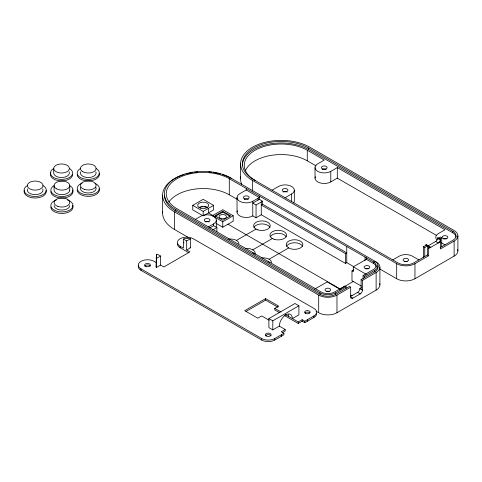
<?xml version="1.0" encoding="UTF-8"?>
<svg xmlns="http://www.w3.org/2000/svg" width="482" height="482" viewBox="0 0 482 482"><rect width="100%" height="100%" fill="white"/><g stroke="black" fill="none" stroke-linecap="round" stroke-linejoin="round"><path stroke-width="0.72" d="M156.427 257.412L156.74 256.038L156.427 254.659L157.301 254.153L160.56 256.038L160.56 265.076L156.644 267.341L156.041 266.992L156.427 254.659M156.041 266.992L156.427 266.456M202.573 215.55L192.746 209.875L192.746 205.356L203.187 199.325L213.628 205.356L213.628 209.875L203.772 215.568M192.746 205.356L203.187 211.381L213.628 205.356M195.24 219.437L200.578 216.358A9.23 5.326 0 0 1 213.628 216.358A9.23 5.326 0 0 1 213.628 223.889L213.628 225.697L209.568 228.04M246.26 189.98L239.735 193.746A9.23 5.326 0 0 0 239.735 201.283A9.23 5.326 0 0 0 252.785 201.283L259.31 197.518L246.26 189.98L246.26 188.474M222.768 211.23L214.936 215.749L222.768 220.274L230.601 215.749L222.768 211.23L222.768 212.134L214.936 216.659M284.29 315.415L298.256 323.476L302.172 321.217L304.787 322.723L313.921 317.451L313.921 315.945A9.23 5.326 0 0 0 313.921 308.408L193.192 238.704A9.23 5.326 0 0 0 180.141 238.704A9.23 5.326 0 0 0 180.141 246.242L183.401 248.122L183.401 239.084L184.317 238.554L189.98 238.355L190.583 238.704L190.583 247.748L186.667 250.007L186.667 240.964L190.583 238.704M208.411 226.902L213.628 223.889M272.041 190.203L278.572 186.438A9.23 5.326 0 0 1 291.622 186.438A9.23 5.326 0 0 1 291.622 193.969L291.622 201.705M156.041 257.948L156.644 258.298L160.56 256.038M262.576 201.211L259.31 199.325L252.785 203.091L256.05 204.977L262.576 201.211L262.576 204.223L346.757 252.827L345.455 253.58L261.268 204.977L262.576 204.223M233.21 215.749L222.768 209.724L212.327 215.749L222.768 221.78L233.21 215.749L233.21 221.178L222.768 227.209L216.008 223.305M212.833 229.926L216.894 227.582L216.894 231.854M285.097 197.74L291.622 193.969M255.074 180.407A36.915 21.31 0 0 1 255.074 150.264A36.915 21.31 0 0 1 307.281 150.264L324.253 160.06L317.722 163.826A9.23 5.326 0 0 0 317.722 171.363A9.23 5.326 0 0 0 330.779 171.363L337.304 167.597L444.982 229.763L438.451 233.529A9.23 5.326 0 0 0 436.987 239.964M237.343 210.755A9.23 5.326 0 0 0 241.645 216.749A9.23 5.326 0 0 0 252.785 215.906L256.05 217.786L261.268 214.773L345.455 263.377L346.757 262.624L353.692 266.624M315.336 176.767A9.23 5.326 0 0 0 319.638 182.762A9.23 5.326 0 0 0 330.779 181.913L337.304 178.147L436.547 235.445M236.469 240.391L256.05 229.089M252.785 249.815L272.366 238.512M269.101 259.232L288.676 247.929A8.308 4.796 0 0 0 302.576 245.778A8.308 4.796 0 0 0 292.399 239.903A8.308 4.796 0 0 0 288.676 247.929M279.211 312.481L274.764 309.914L274.764 308.408L278.68 306.148L265.63 298.611L244.748 310.667L257.798 318.204L261.714 315.945L269.191 320.259M246.013 311.444L265.63 300.117L278.06 307.293M314.752 289.092L327.182 281.91L340.262 289.465M361.38 286.133L351.981 280.705L351.981 270.908L353.282 271.667L353.282 266.841L366.338 259.304L373.514 263.449A9.23 5.326 0 0 1 376.219 267.221M268.89 318.578L294.996 303.509L298.912 305.769L298.912 314.812L292.387 318.578A9.23 5.326 -60 0 0 285.862 314.812A9.23 5.326 -60 0 0 279.331 326.115L272.806 329.881L268.89 327.621L268.89 318.578L272.806 320.837L298.912 305.769M351.981 270.908L353.842 269.836M363.073 278.5L363.073 275.505L373.514 269.48A9.23 5.326 0 0 0 373.514 261.943L229.293 178.677A36.915 21.31 0 0 0 177.087 178.677A36.915 21.31 0 0 0 177.087 208.82L321.307 292.086A9.23 5.326 0 0 0 334.357 292.086L344.799 286.055L346.106 286.808L346.106 288.32M353.282 281.458L340.232 288.995L227.986 224.19M316.102 311.233L318.698 312.734A12.918 7.459 0 0 0 336.972 312.734L376.123 290.128L376.123 272.493A12.918 7.459 0 0 0 376.123 261.943L230.601 177.924A38.759 22.377 0 0 0 175.779 177.924A38.759 22.377 0 0 0 175.779 209.574L320 292.839A11.074 6.393 0 0 0 335.665 292.839L346.106 286.808M363.073 275.505L364.38 276.258L374.821 270.233A11.074 6.393 0 0 0 374.821 261.19L374.821 262.196M392.77 259.906L399.301 256.135A9.23 5.326 0 0 1 412.351 256.135L418.876 259.906M164.428 195.258A38.759 22.377 0 0 0 175.779 211.08L320 294.345A11.074 6.393 0 0 0 335.665 294.345L349.372 286.435L350.673 287.188L350.673 296.906A3.043 1.759 -60 0 0 352.83 298.153L360.265 293.857A3.043 1.759 -60 0 0 362.422 290.128L362.422 280.404L376.123 272.493M361.114 289.375L361.114 279.65L374.821 271.74A11.074 6.393 0 0 0 377.683 265.564M184.124 174.556A40.609 23.443 0 0 0 174.478 211.833L318.698 295.098A12.918 7.459 0 0 0 336.972 295.098L350.673 287.188M423.443 246.79L426.052 245.284L427.359 246.037L424.75 247.549L423.443 246.79L423.443 257.268M438.325 238.204L440.409 236.999L441.717 237.753L441.717 246.718M252.466 191.173L252.466 180.407A40.609 23.443 0 0 1 252.466 147.251A40.609 23.443 0 0 1 309.896 147.251L454.116 230.517A12.918 7.459 0 0 1 454.116 241.066L440.409 248.977L440.409 239.259L437.801 237.753L437.801 238.506L439.108 239.259L441.717 237.753M437.801 237.753A3.043 1.759 -60 0 1 435.65 241.482L428.209 245.778A3.043 1.759 -60 0 1 427.648 246.013M282.41 332.628L285.205 331.014L285.205 329.507L281.289 331.767L283.904 333.273L283.904 334.779L274.764 340.057A9.23 5.326 0 0 1 261.714 340.057L140.985 270.354A9.23 5.326 0 0 1 138.599 265.208M285.356 314.523L298.256 321.97L302.172 319.711L304.787 321.217L313.921 315.945M428.667 248.525L440.409 241.747M350.836 296.285L357.656 292.351A3.043 1.759 -60 0 0 359.813 288.622L361.44 287.676M156.21 262.57L154.035 261.31A9.23 5.326 0 0 0 140.985 261.31A9.23 5.326 0 0 0 140.985 268.848L261.714 338.551A9.23 5.326 0 0 0 274.764 338.551L283.904 333.273M426.052 245.284L426.052 244.531L430.818 247.284A3.043 1.759 -60 0 1 428.667 246.037L428.667 255.761L427.359 255.008L413.652 262.919A11.074 6.393 0 0 1 397.993 262.919L253.773 179.653A38.759 22.377 0 0 1 253.773 148.004A38.759 22.377 0 0 1 308.588 148.004L452.809 231.27A11.074 6.393 0 0 1 452.809 240.313L440.15 247.621M252.466 180.407L396.686 263.672A12.918 7.459 0 0 0 414.96 263.672L428.667 255.761M379.798 268.992L396.686 278.741A12.918 7.459 0 0 0 414.96 278.741L454.116 256.135A12.918 7.459 0 0 0 457.701 249.568M199.271 207.615L201.753 206.784L206.055 206.712L203.904 206.549M199.036 207.23L200.422 207.103M201.042 206.657L202.47 206.549M204.621 206.784L207.344 207.23M205.959 207.103L207.103 207.615M242.416 165.338A38.759 22.377 0 0 1 266.347 144.66A38.759 22.377 0 0 1 308.588 149.51L452.809 232.776A11.074 6.393 0 0 1 456.056 237.301M245.525 170.369A36.915 21.31 0 0 1 307.281 160.813L316.084 165.892M441.422 242.777L444.982 244.832M435.65 241.482L438.259 242.988A3.043 1.759 -60 0 0 440.409 239.259M168.881 202.006A36.915 21.31 0 0 1 229.293 194.806L237.463 199.518M353.282 266.841L366.368 274.397M361.114 279.65L362.422 280.404M359.813 288.622L362.422 290.128M222.768 212.134L229.998 216.31M357.656 292.351L360.265 293.857M213.285 215.701L208.411 212.887L208.411 208.369M350.824 295.111L352.071 295.828M350.739 296.948L352.83 298.153M213.628 225.697L216.894 227.582M162.651 211.526A40.609 23.443 0 0 0 174.478 229.468L188.119 237.343M183.401 239.084L186.667 240.964M189.98 247.399L190.583 247.748M186.667 250.007L189.926 251.893L163.826 266.962L160.56 265.076M177.436 243.982A9.23 5.326 0 0 0 180.141 247.748L188.703 252.695M274.764 308.408L280.994 312.005M279.331 326.115L285.205 329.507M457.9 235.788L457.9 250.863M454.116 241.066L454.116 256.135M452.809 231.27L452.809 232.776M439.108 238.506L439.108 239.259M427.359 245.284L427.359 255.008M424.75 247.549L424.75 256.514M414.96 263.672L414.96 278.741M396.686 263.672L396.686 278.741M379.906 267.221L379.906 284.85M374.821 270.233L374.821 271.74M373.514 261.943L373.514 263.449M366.338 257.798L366.338 259.304M365.031 257.045L365.031 260.563M364.38 276.258L364.38 277.771M346.757 246.495L346.757 262.624M345.455 253.58L345.455 263.377M337.304 167.597L337.304 178.147M336.972 295.098L336.972 312.734M335.665 292.839L335.665 294.345M330.779 171.363L330.779 181.913M320 292.839L320 294.345M318.698 295.098L318.698 312.734M315.023 167.597L315.023 178.147M308.588 148.004L308.588 149.51M307.396 319.711L307.396 321.217M307.281 150.264L307.281 160.813M304.787 321.217L304.787 322.723M302.172 319.711L302.172 321.217M298.256 321.97L298.256 323.476M294.327 190.203L294.327 200.753A9.23 5.326 0 0 1 293.46 203.006M281.289 334.779L281.289 336.285M274.764 338.551L274.764 340.057M272.806 320.837L272.806 329.881M265.63 298.611L265.63 300.117M261.714 338.551L261.714 340.057M261.268 201.964L261.268 214.773M259.31 196.011L259.31 199.325M258.009 198.271L258.009 200.078M256.05 204.977L256.05 217.786M252.785 201.283L252.785 215.906M240.572 163.826L240.572 178.9M237.03 197.518L237.03 212.134M229.293 178.677L229.293 194.806M222.768 221.78L222.768 227.209M216.334 220.123L216.334 227.432M203.187 211.381L203.187 215.906M180.141 246.242L180.141 247.748M175.779 209.574L175.779 211.08M174.478 211.833L174.478 229.468M162.585 195.258L162.585 212.887M156.644 258.298L156.644 267.341M140.985 268.848L140.985 270.354M241.669 184.305A40.609 23.443 0 0 1 240.729 176.858M443.548 238.879A2.862 1.651 0 0 1 446.41 238.879M322.229 169.441A2.862 1.651 0 0 1 326.272 169.441M283.073 192.047A2.862 1.651 0 0 1 287.121 192.047M404.44 261.533A2.772 1.597 0 0 1 407.206 261.533M426.341 245.609A3.043 1.759 -60 0 1 426.052 244.531M316.626 313.68A9.23 5.326 0 0 1 313.921 317.451M144.745 266.16A2.862 1.651 0 0 1 147.51 264.931A2.862 1.651 0 0 1 150.276 266.16M305.004 312.884A2.765 1.597 0 0 1 309.787 312.884M265.474 335.858A2.862 1.651 0 0 1 268.239 334.635A2.862 1.651 0 0 1 271.005 335.858M183.901 242.898A2.862 1.651 0 0 1 183.901 242.042M288.248 314.499A9.23 5.326 -60 0 1 288.471 316.319M186.028 174.008A40.609 23.443 0 0 1 188.637 173.369M189.299 173.225A40.609 23.443 0 0 1 192.68 172.61M194.746 172.321A40.609 23.443 0 0 1 197.536 172.038M208.839 172.038A40.609 23.443 0 0 1 211.634 172.321M213.701 172.61A40.609 23.443 0 0 1 217.081 173.225M217.744 173.369A40.609 23.443 0 0 1 220.352 174.008M222.256 174.556A40.609 23.443 0 0 1 231.902 178.677M228.45 239.15A8.308 4.796 0 0 1 238.903 243.784M245.471 248.483A8.308 4.796 0 0 1 254.936 254.442M261.78 257.9A8.308 4.796 0 0 1 271.535 262.624M379.714 283.555A12.918 7.459 0 0 1 376.123 290.128M253.9 227.474A8.308 4.796 0 0 1 261.925 223.919A8.308 4.796 0 0 1 269.944 227.474M270.215 236.891A8.308 4.796 0 0 1 278.235 233.336A8.308 4.796 0 0 1 286.26 236.891M286.531 246.308A8.308 4.796 0 0 1 294.55 242.753A8.308 4.796 0 0 1 302.576 246.308M252.785 252.827A8.308 4.796 0 0 1 254.104 253.821M267.992 261.708A8.308 4.796 0 0 1 270.034 262.889M326.404 291.411A2.862 1.651 0 0 1 329.266 291.411M365.561 268.799A2.862 1.651 0 0 1 368.417 268.799M205.079 221.967A2.862 1.651 0 0 1 209.128 221.967M244.235 199.361A2.862 1.651 0 0 1 248.284 199.361M72.607 205.392A11.074 6.393 0 0 1 63.359 213.387A11.074 6.393 0 0 1 50.839 207.049M67.45 200.006A11.074 6.393 0 0 1 70.396 209.652A11.074 6.393 0 0 1 53.43 209.652A11.074 6.393 0 0 1 56.376 200.006M69.757 205.543A7.845 4.531 0 0 1 61.913 210.068A7.845 4.531 0 0 1 54.068 205.543M46.079 190.498A11.074 6.393 0 0 1 35.174 198.006A11.074 6.393 0 0 1 24.269 190.498M43.019 185.582A7.845 4.531 0 0 1 31.252 189.504A7.845 4.531 0 0 1 31.252 181.66A7.845 4.531 0 0 1 43.019 185.582A11.074 6.393 0 0 1 43.006 194.626A11.074 6.393 0 0 1 27.341 194.626A11.074 6.393 0 0 1 27.341 185.582M42.753 188.932A7.845 4.531 0 0 1 35.174 194.632A7.845 4.531 0 0 1 27.595 188.932M72.607 189.956A11.074 6.393 0 0 1 63.359 197.951A11.074 6.393 0 0 1 50.839 191.613M72.607 174.52A11.074 6.393 0 0 1 60.087 180.858A11.074 6.393 0 0 1 50.839 172.863M69.378 168.489A7.845 4.531 0 0 1 57.611 172.411A7.845 4.531 0 0 1 57.611 164.567A7.845 4.531 0 0 1 69.378 168.489A11.074 6.393 0 0 1 69.366 177.533A11.074 6.393 0 0 1 53.701 177.533A11.074 6.393 0 0 1 53.701 168.489L53.689 173.014A7.845 4.531 0 0 0 62.558 177.503A7.845 4.531 0 0 0 69.113 171.839M99.178 173.406A11.074 6.393 0 0 1 89.236 180.889A11.074 6.393 0 0 1 77.198 174.52M96.105 168.489A11.074 6.393 0 0 1 96.105 177.533A11.074 6.393 0 0 1 80.44 177.533A11.074 6.393 0 0 1 80.44 168.489M95.846 171.839A7.845 4.531 0 0 1 88.272 177.545A7.845 4.531 0 0 1 80.693 171.839M99.178 188.842A11.074 6.393 0 0 1 89.236 196.325A11.074 6.393 0 0 1 77.198 189.956M95.014 183.377A11.074 6.393 0 0 1 96.267 192.872A11.074 6.393 0 0 1 79.783 192.559A11.074 6.393 0 0 1 82.121 183.13M95.846 187.275A7.845 4.531 0 0 1 88.272 192.981A7.845 4.531 0 0 1 80.693 187.275M69.757 190.107L69.757 185.582A11.074 6.393 0 0 1 69.745 194.626A11.074 6.393 0 0 1 54.08 194.626A11.074 6.393 0 0 1 54.08 185.582L54.068 190.107A7.845 4.531 0 0 0 61.913 194.632A7.845 4.531 0 0 0 69.757 190.107M443.548 238.729A2.862 1.651 0 0 0 447.838 237.301A2.862 1.651 0 0 0 443.548 235.867A2.862 1.651 0 0 0 443.548 238.729M404.44 261.286A2.772 1.597 0 0 0 408.591 259.906A2.772 1.597 0 0 0 404.44 258.521A2.772 1.597 0 0 0 404.44 261.286M283.663 191.631A2.862 1.651 0 0 0 287.959 190.203A2.862 1.651 0 0 0 283.663 188.769A2.862 1.651 0 0 0 283.663 191.631M322.82 169.025A2.862 1.651 0 0 0 327.109 167.597A2.862 1.651 0 0 0 322.82 166.163A2.862 1.651 0 0 0 322.82 169.025M146.082 266.51A2.862 1.651 0 0 0 150.372 265.076A2.862 1.651 0 0 0 146.082 263.648A2.862 1.651 0 0 0 146.082 266.51M305.443 313.3A2.765 1.597 0 0 0 310.065 312.589A2.765 1.597 0 0 0 306.679 310.631A2.765 1.597 0 0 0 305.443 313.3M266.215 335.948A2.862 1.651 0 0 0 271.005 335.207A2.862 1.651 0 0 0 267.498 333.183A2.862 1.651 0 0 0 266.215 335.948M200.422 208.122A5.537 3.199 0 0 0 208.724 205.356A5.537 3.199 0 0 0 200.422 202.585A5.537 3.199 0 0 0 200.422 208.122M257.768 229.854A8.308 4.796 0 0 0 270.227 225.697A8.308 4.796 0 0 0 257.768 221.545A8.308 4.796 0 0 0 257.768 229.854M274.083 239.271A8.308 4.796 0 0 0 286.543 235.12A8.308 4.796 0 0 0 274.083 230.962A8.308 4.796 0 0 0 274.083 239.271M220.919 218.503A3.693 2.133 0 0 0 226.456 216.659A3.693 2.133 0 0 0 220.919 214.809A3.693 2.133 0 0 0 220.919 218.503M326.404 291.255A2.862 1.651 0 0 0 330.694 289.827A2.862 1.651 0 0 0 326.404 288.393A2.862 1.651 0 0 0 326.404 291.255M365.561 268.649A2.862 1.651 0 0 0 369.851 267.221A2.862 1.651 0 0 0 365.561 265.787A2.862 1.651 0 0 0 365.561 268.649M205.675 221.551A2.862 1.651 0 0 0 209.965 220.123A2.862 1.651 0 0 0 205.675 218.689A2.862 1.651 0 0 0 205.675 221.551M244.832 198.946A2.862 1.651 0 0 0 249.122 197.518A2.862 1.651 0 0 0 244.832 196.084A2.862 1.651 0 0 0 244.832 198.946M57.991 206.447A7.845 4.531 0 0 0 69.757 202.524A7.845 4.531 0 0 0 57.991 198.602A7.845 4.531 0 0 0 57.991 206.447M56.364 188.787A7.845 4.531 0 0 0 69.486 186.757A7.845 4.531 0 0 0 59.882 181.208A7.845 4.531 0 0 0 56.364 188.787M82.723 171.694A7.845 4.531 0 0 0 95.846 169.664A7.845 4.531 0 0 0 86.242 164.115A7.845 4.531 0 0 0 82.723 171.694M84.35 189.36A7.845 4.531 0 0 0 96.117 185.437A7.845 4.531 0 0 0 84.35 181.515A7.845 4.531 0 0 0 84.35 189.36"/></g></svg>
